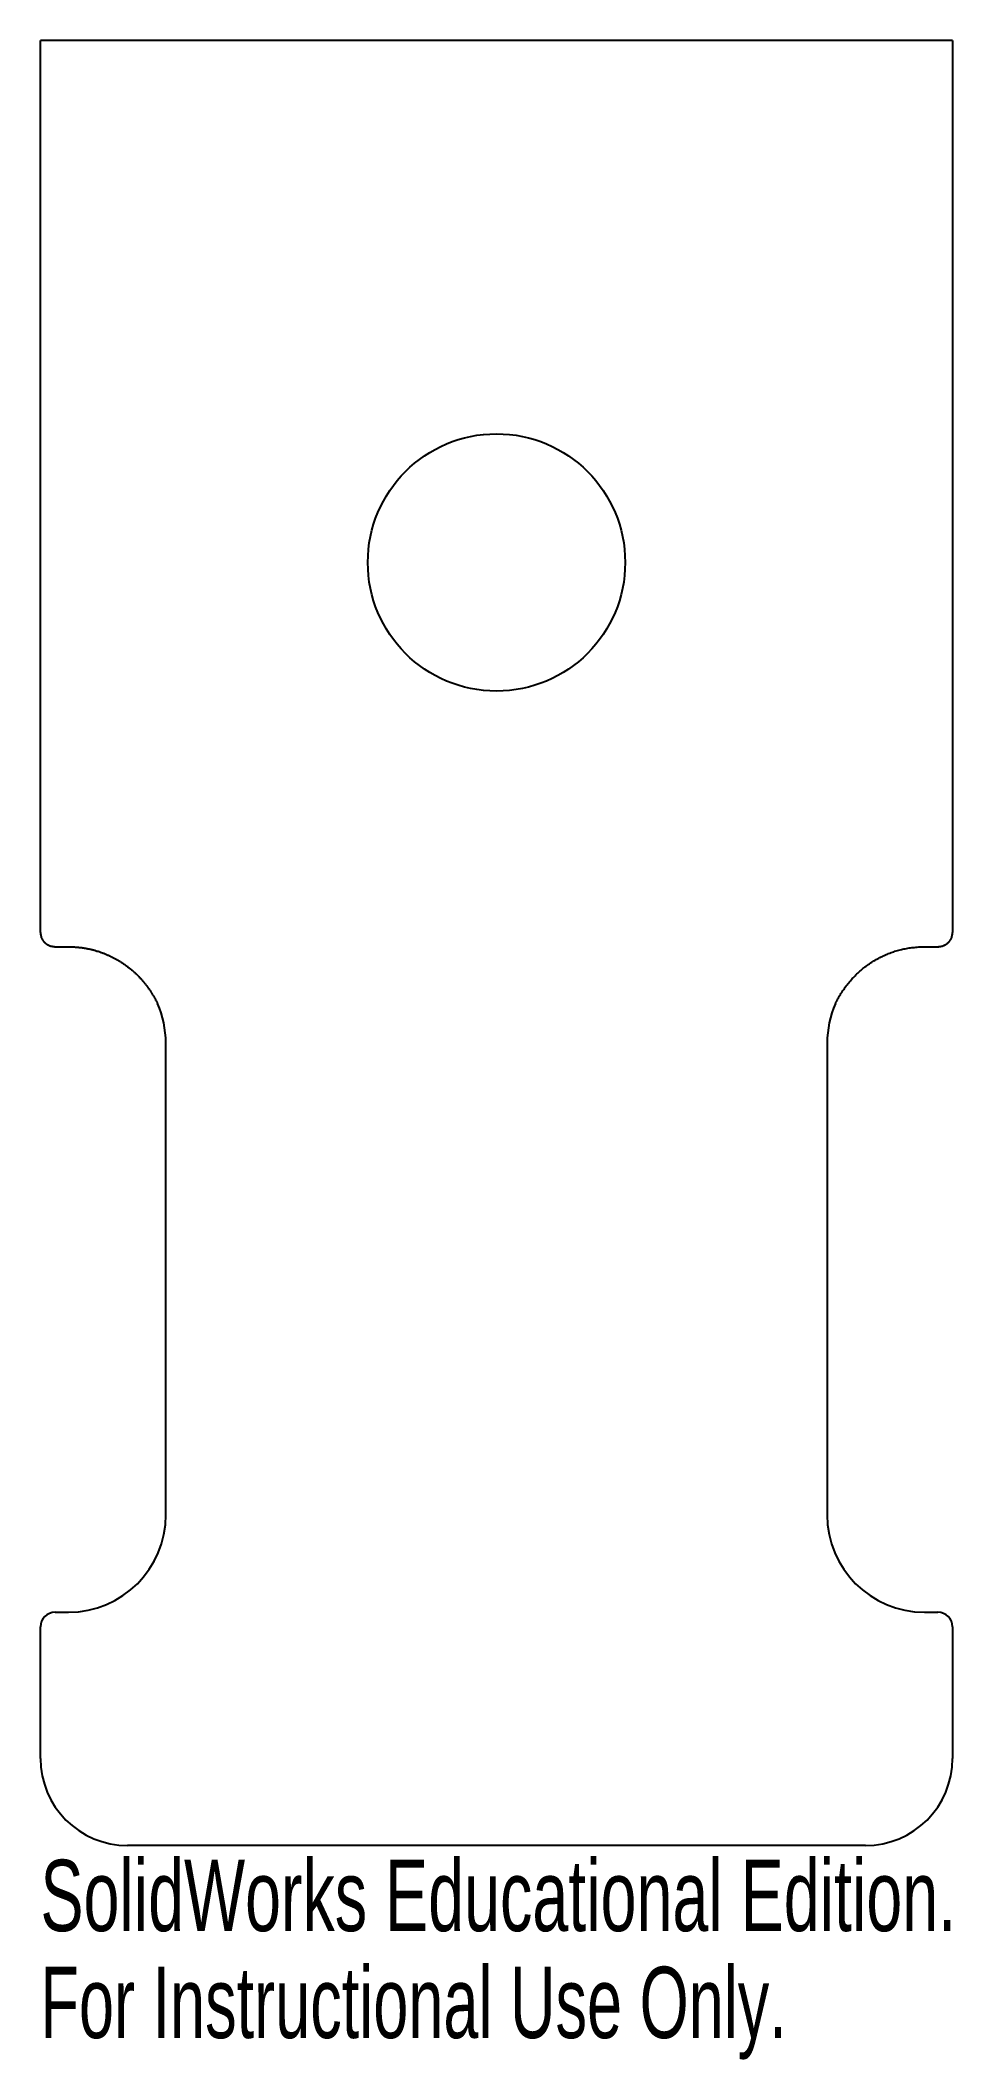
# Model space of a CAD drawing. Extents: x 0.2 to 6.3, y -1.3 to 12.4.
import ezdxf
from ezdxf.enums import TextEntityAlignment as Align

# ---------------------------------------------------------------- set-up
doc = ezdxf.new("R2010")
doc.units = 0
doc.layers.get('0').update_dxf_attribs({"linetype": 'CONTINUOUS'})

msp = doc.modelspace()

# ---------------------------------------------------------------- linework, layer by layer
at = {"color": 7, "linetype": 'CONTINUOUS'}
for p, q in [((6.341, 12.396), (0.159, 12.396)), ((0.159, 6.349), (0.159, 12.396)), ((6.341, 12.396), (6.341, 6.349)), ((0.259, 6.252), (0.35, 6.252)), ((6.15, 6.252), (6.241, 6.252)), ((1.009, 2.4), (1.009, 5.6)), ((5.491, 5.6), (5.491, 2.4)), ((0.259, 1.741), (0.35, 1.741)), ((6.15, 1.741), (6.241, 1.741)), ((0.159, 0.75), (0.159, 1.641)), ((6.341, 1.641), (6.341, 0.75)), ((5.75, 0.159), (0.75, 0.159))]:
    msp.add_line(p, q, dxfattribs=at)
for points in [[(0.159, 6.349), (0.159, 6.347), (0.159, 6.345), (0.159, 6.343), (0.159, 6.341), (0.16, 6.339), (0.16, 6.337), (0.16, 6.335), (0.161, 6.334), (0.161, 6.332), (0.161, 6.33), (0.162, 6.328), (0.162, 6.327), (0.162, 6.325), (0.163, 6.323), (0.163, 6.322), (0.163, 6.32), (0.164, 6.319), (0.164, 6.317), (0.165, 6.316), (0.165, 6.315), (0.166, 6.313), (0.166, 6.312), (0.167, 6.31), (0.168, 6.308), (0.169, 6.307), (0.17, 6.305), (0.17, 6.304), (0.171, 6.302), (0.172, 6.301), (0.173, 6.299), (0.174, 6.298), (0.175, 6.296), (0.176, 6.295), (0.177, 6.293), (0.178, 6.292), (0.179, 6.29), (0.18, 6.289), (0.181, 6.288), (0.182, 6.286), (0.184, 6.285), (0.185, 6.284), (0.186, 6.283), (0.187, 6.281), (0.188, 6.28), (0.19, 6.279), (0.191, 6.278), (0.192, 6.277), (0.194, 6.276), (0.195, 6.274), (0.196, 6.273), (0.198, 6.272), (0.199, 6.271), (0.2, 6.27), (0.202, 6.269), (0.203, 6.269), (0.205, 6.268), (0.206, 6.267), (0.207, 6.266), (0.209, 6.265), (0.21, 6.264), (0.212, 6.264), (0.213, 6.263), (0.215, 6.262), (0.217, 6.261), (0.218, 6.261), (0.22, 6.26), (0.221, 6.259), (0.223, 6.259), (0.225, 6.258), (0.226, 6.258), (0.228, 6.257), (0.23, 6.257), (0.231, 6.256), (0.233, 6.256), (0.235, 6.255), (0.236, 6.255), (0.238, 6.255), (0.24, 6.254), (0.242, 6.254), (0.244, 6.254), (0.245, 6.253), (0.247, 6.253), (0.249, 6.253), (0.251, 6.253), (0.253, 6.253), (0.255, 6.252), (0.257, 6.252), (0.259, 6.252)], [(6.241, 6.252), (6.243, 6.252), (6.245, 6.252), (6.247, 6.252), (6.249, 6.253), (6.251, 6.253), (6.253, 6.253), (6.254, 6.253), (6.256, 6.253), (6.258, 6.254), (6.26, 6.254), (6.262, 6.254), (6.263, 6.255), (6.265, 6.255), (6.267, 6.255), (6.268, 6.256), (6.27, 6.256), (6.272, 6.257), (6.273, 6.257), (6.275, 6.258), (6.277, 6.258), (6.278, 6.259), (6.28, 6.26), (6.281, 6.26), (6.283, 6.261), (6.285, 6.262), (6.286, 6.262), (6.288, 6.263), (6.289, 6.264), (6.291, 6.265), (6.292, 6.265), (6.294, 6.266), (6.295, 6.267), (6.296, 6.268), (6.298, 6.269), (6.299, 6.27), (6.301, 6.271), (6.302, 6.272), (6.303, 6.273), (6.305, 6.274), (6.306, 6.275), (6.308, 6.276), (6.309, 6.278), (6.31, 6.279), (6.311, 6.28), (6.313, 6.281), (6.314, 6.283), (6.315, 6.284), (6.317, 6.285), (6.318, 6.287), (6.319, 6.288), (6.32, 6.289), (6.321, 6.291), (6.322, 6.292), (6.323, 6.293), (6.324, 6.295), (6.325, 6.296), (6.326, 6.298), (6.327, 6.299), (6.328, 6.301), (6.329, 6.302), (6.33, 6.304), (6.331, 6.305), (6.331, 6.307), (6.332, 6.309), (6.333, 6.31), (6.334, 6.312), (6.334, 6.313), (6.335, 6.314), (6.335, 6.316), (6.336, 6.317), (6.336, 6.319), (6.337, 6.32), (6.337, 6.322), (6.337, 6.323), (6.338, 6.325), (6.338, 6.327), (6.339, 6.328), (6.339, 6.33), (6.339, 6.332), (6.339, 6.334), (6.34, 6.335), (6.34, 6.337), (6.34, 6.339), (6.341, 6.341), (6.341, 6.343), (6.341, 6.345), (6.341, 6.347), (6.341, 6.349)], [(0.35, 6.252), (0.355, 6.252), (0.361, 6.252), (0.366, 6.252), (0.371, 6.252), (0.376, 6.251), (0.381, 6.251), (0.386, 6.251), (0.391, 6.251), (0.396, 6.25), (0.401, 6.25), (0.406, 6.25), (0.411, 6.249), (0.416, 6.249), (0.421, 6.248), (0.425, 6.248), (0.43, 6.247), (0.435, 6.247), (0.439, 6.246), (0.444, 6.245), (0.448, 6.245), (0.453, 6.244), (0.457, 6.243), (0.462, 6.243), (0.466, 6.242), (0.471, 6.241), (0.476, 6.24), (0.481, 6.239), (0.485, 6.238), (0.49, 6.237), (0.495, 6.236), (0.5, 6.235), (0.504, 6.234), (0.509, 6.233), (0.514, 6.231), (0.519, 6.23), (0.523, 6.229), (0.528, 6.228), (0.533, 6.226), (0.537, 6.225), (0.542, 6.223), (0.547, 6.222), (0.551, 6.221), (0.556, 6.219), (0.561, 6.217), (0.565, 6.216), (0.57, 6.214), (0.574, 6.213), (0.579, 6.211), (0.584, 6.209), (0.588, 6.208), (0.593, 6.206), (0.597, 6.204), (0.602, 6.202), (0.606, 6.2), (0.611, 6.198), (0.615, 6.196), (0.62, 6.194), (0.624, 6.192), (0.628, 6.19), (0.633, 6.188), (0.637, 6.186), (0.642, 6.184), (0.646, 6.182), (0.65, 6.18), (0.655, 6.177), (0.659, 6.175), (0.663, 6.173), (0.668, 6.17), (0.672, 6.168), (0.676, 6.166), (0.68, 6.163), (0.685, 6.161), (0.689, 6.158), (0.693, 6.156), (0.697, 6.153), (0.701, 6.151), (0.706, 6.148), (0.71, 6.145), (0.714, 6.143), (0.718, 6.14), (0.722, 6.137), (0.726, 6.135), (0.73, 6.132), (0.734, 6.129), (0.738, 6.126), (0.742, 6.123), (0.746, 6.12), (0.749, 6.117), (0.753, 6.114), (0.757, 6.112), (0.761, 6.109), (0.765, 6.105), (0.769, 6.102), (0.772, 6.099), (0.776, 6.096), (0.78, 6.093), (0.783, 6.09), (0.787, 6.087), (0.791, 6.083), (0.794, 6.08), (0.798, 6.077), (0.802, 6.074), (0.805, 6.07), (0.809, 6.067), (0.812, 6.064), (0.816, 6.06), (0.819, 6.057), (0.823, 6.053), (0.826, 6.05), (0.829, 6.046), (0.833, 6.043), (0.836, 6.039), (0.839, 6.036), (0.842, 6.032), (0.845, 6.029), (0.848, 6.026), (0.851, 6.022), (0.854, 6.019), (0.857, 6.015), (0.86, 6.011), (0.863, 6.008), (0.866, 6.004), (0.869, 6), (0.872, 5.996), (0.875, 5.992), (0.878, 5.989), (0.881, 5.985), (0.884, 5.981), (0.887, 5.976), (0.89, 5.972), (0.893, 5.968), (0.896, 5.964), (0.899, 5.96), (0.902, 5.955), (0.904, 5.951), (0.907, 5.947)], [(5.593, 5.947), (5.598, 5.955), (5.603, 5.963), (5.609, 5.97), (5.614, 5.978), (5.62, 5.986), (5.626, 5.993), (5.631, 6), (5.637, 6.008), (5.643, 6.015), (5.649, 6.022), (5.655, 6.029), (5.661, 6.036), (5.667, 6.042), (5.673, 6.049), (5.68, 6.055), (5.686, 6.062), (5.693, 6.068), (5.699, 6.074), (5.706, 6.08), (5.712, 6.086), (5.719, 6.092), (5.726, 6.098), (5.733, 6.104), (5.74, 6.109), (5.747, 6.115), (5.755, 6.121), (5.762, 6.126), (5.77, 6.131), (5.777, 6.137), (5.785, 6.142), (5.793, 6.147), (5.8, 6.152), (5.808, 6.157), (5.816, 6.161), (5.824, 6.166), (5.832, 6.17), (5.841, 6.175), (5.849, 6.179), (5.857, 6.183), (5.865, 6.187), (5.874, 6.191), (5.882, 6.195), (5.89, 6.199), (5.899, 6.202), (5.907, 6.206), (5.916, 6.209), (5.925, 6.212), (5.933, 6.215), (5.942, 6.218), (5.95, 6.221), (5.959, 6.224), (5.968, 6.226), (5.976, 6.229), (5.985, 6.231), (5.994, 6.233), (6.002, 6.235), (6.011, 6.237), (6.02, 6.239), (6.029, 6.241), (6.038, 6.242), (6.047, 6.244), (6.056, 6.245), (6.065, 6.246), (6.074, 6.247), (6.084, 6.248), (6.093, 6.249), (6.102, 6.25), (6.112, 6.251), (6.121, 6.251), (6.131, 6.252), (6.14, 6.252), (6.15, 6.252)], [(0.907, 5.947), (0.909, 5.943), (0.911, 5.94), (0.913, 5.937), (0.915, 5.934), (0.917, 5.931), (0.919, 5.927), (0.921, 5.924), (0.923, 5.921), (0.925, 5.918), (0.927, 5.914), (0.929, 5.911), (0.931, 5.908), (0.933, 5.905), (0.934, 5.901), (0.936, 5.898), (0.938, 5.895), (0.94, 5.891), (0.942, 5.888), (0.943, 5.885), (0.945, 5.881), (0.947, 5.878), (0.949, 5.874), (0.95, 5.871), (0.952, 5.868)], [(5.548, 5.868), (5.55, 5.871), (5.551, 5.874), (5.553, 5.878), (5.555, 5.881), (5.557, 5.884), (5.558, 5.888), (5.56, 5.891), (5.562, 5.894), (5.564, 5.898), (5.565, 5.901), (5.567, 5.904), (5.569, 5.908), (5.571, 5.911), (5.573, 5.914), (5.575, 5.917), (5.577, 5.921), (5.579, 5.924), (5.581, 5.927), (5.582, 5.93), (5.584, 5.934), (5.586, 5.937), (5.588, 5.94), (5.591, 5.943), (5.593, 5.947)]]:
    msp.add_lwpolyline(points, dxfattribs=at)
msp.add_circle((3.25, 8.857), 0.872, dxfattribs=at)
for centre, radius, start, end in [((0.35, 5.6), 0.659, 0, 23.9697), ((6.15, 5.6), 0.659, 156.0303, 180), ((0.35, 2.4), 0.659, 270, 0), ((6.15, 2.4), 0.659, 180, 270), ((0.259, 1.641), 0.1, 90, 180), ((6.241, 1.641), 0.1, 0, 90), ((0.75, 0.75), 0.591, 180, 270), ((5.75, 0.75), 0.591, 270, 0)]:
    msp.add_arc(centre, radius, start, end, dxfattribs=at)

# ---------------------------------------------------------------- texts
for s, width, p in [('SolidWorks Educational Edition.', 0.677419, (0.159, -0.566)), ('For Instructional Use Only.', 0.661111, (0.159, -1.291))]:
    msp.add_text(s, height=0.48336, dxfattribs=dict(at, width=width)).set_placement(p, align=Align.BOTTOM_LEFT)

doc.saveas('drawing.dxf')
